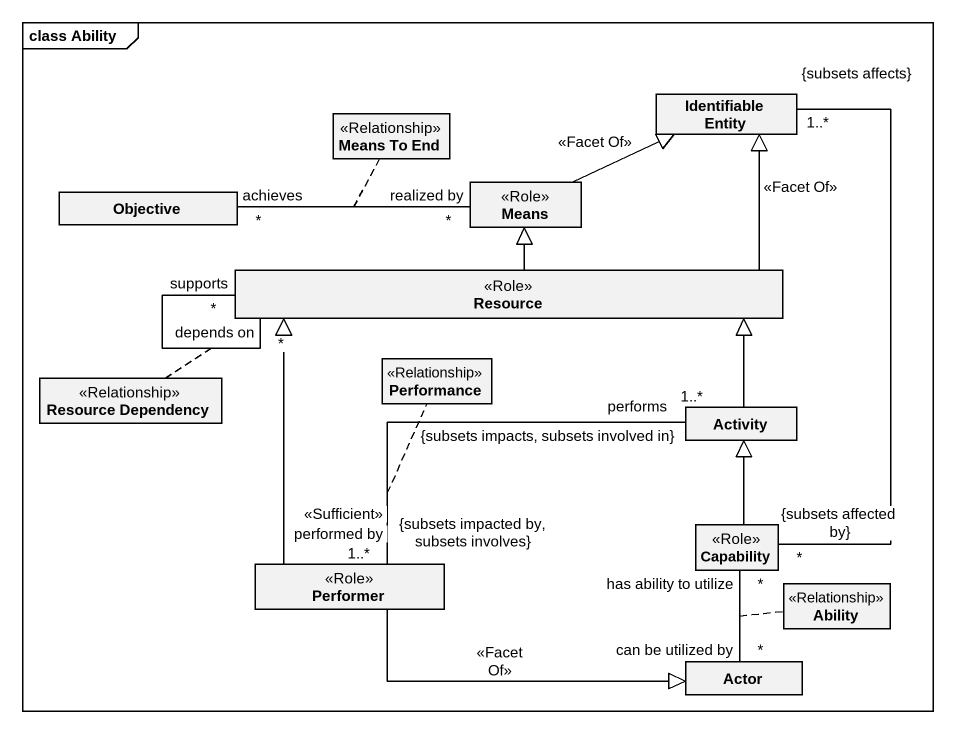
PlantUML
@startuml
mainframe class Ability
hide circle
hide empty members
class "Means To End" as Means_To_End <<Relationship>>
class "Identifiable Entity" as Identifiable_Entity
class Objective
class Means <<Role>>
class Resource <<Role>>
class "Resource Dependency" as Resource_Dependency <<Relationship>>
class Performance <<Relationship>>
class Activity
class Performer <<Role>>
class Capability <<Role>>
class Ability <<Relationship>>
class "Actor" as Actor_
Means -right-|> Identifiable_Entity : <<Facet Of>>
Means "realized by\n*" -left- "achieves\n*" Objective
(Means, Objective) .. Means_To_End
Resource -up-|> Identifiable_Entity : <<Facet Of>>
Resource -up-|> Means
Resource "depends on\n*" -- "supports\n*" Resource
(Resource, Resource) .. Resource_Dependency
Activity -left-|> Resource
Performer -up-|> Resource
Performer "performed by\n<<Sufficient>>\n1..*\n{subsets impacted by, subsets involves}" -right- "performs\n1..*\n{subsets impacts, subsets involved in}" Activity
(Performer, Activity) .. Performance
Performer -right-|> Actor_ : <<Facet Of>>
Capability "*\n{subsets affected by}" -up- "1..*\n{subsets affects}" Identifiable_Entity
Capability -up-|> Activity
Capability "has ability to utilize\n*" -- "can be utilized by\n*" Actor_
(Capability, Actor_) .. Ability
@enduml
